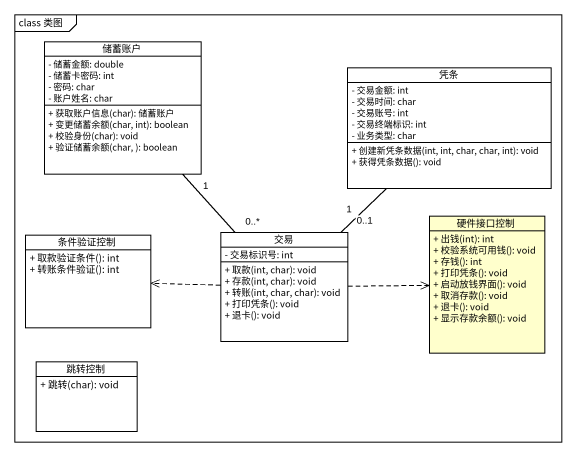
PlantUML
@startuml
mainframe class 类图
hide circle
hide empty members
skinparam classAttributeIconSize 0
class 储蓄账户 #FFFFFF {
  - 储蓄金额: double
  - 储蓄卡密码: int
  - 密码: char
  - 账户姓名: char
  + 获取账户信息(char): 储蓄账户
  + 变更储蓄余额(char, int): boolean
  + 校验身份(char): void
  + 验证储蓄余额(char, ): boolean
}
class 凭条 #FFFFFF {
  - 交易金额: int
  - 交易时间: char
  - 交易账号: int
  - 交易终端标识: int
  - 业务类型: char
  + 创建新凭条数据(int, int, char, char, int): void
  + 获得凭条数据(): void
}
class 交易 #FFFFFF {
  - 交易标识号: int
  + 取款(int, char): void
  + 存款(int, char): void
  + 转账(int, char, char): void
  + 打印凭条(): void
  + 退卡(): void
}
class 硬件接口控制 {
  + 出钱(int): int
  + 校验系统可用钱(): void
  + 存钱(): int
  + 打印凭条(): void
  + 启动放钱界面(): void
  + 取消存款(): void
  + 退卡(): void
  + 显示存款余额(): void
}
class 条件验证控制 #FFFFFF {
  + 取款验证条件(): int
  + 转账条件验证(): int
}
class 跳转控制 #FFFFFF {
  + 跳转(char): void
}
储蓄账户 "1" -- "0..*" 交易
交易 "1" -up- "0..1" 凭条
交易 .right.> 硬件接口控制
交易 .left.> 条件验证控制
@enduml
